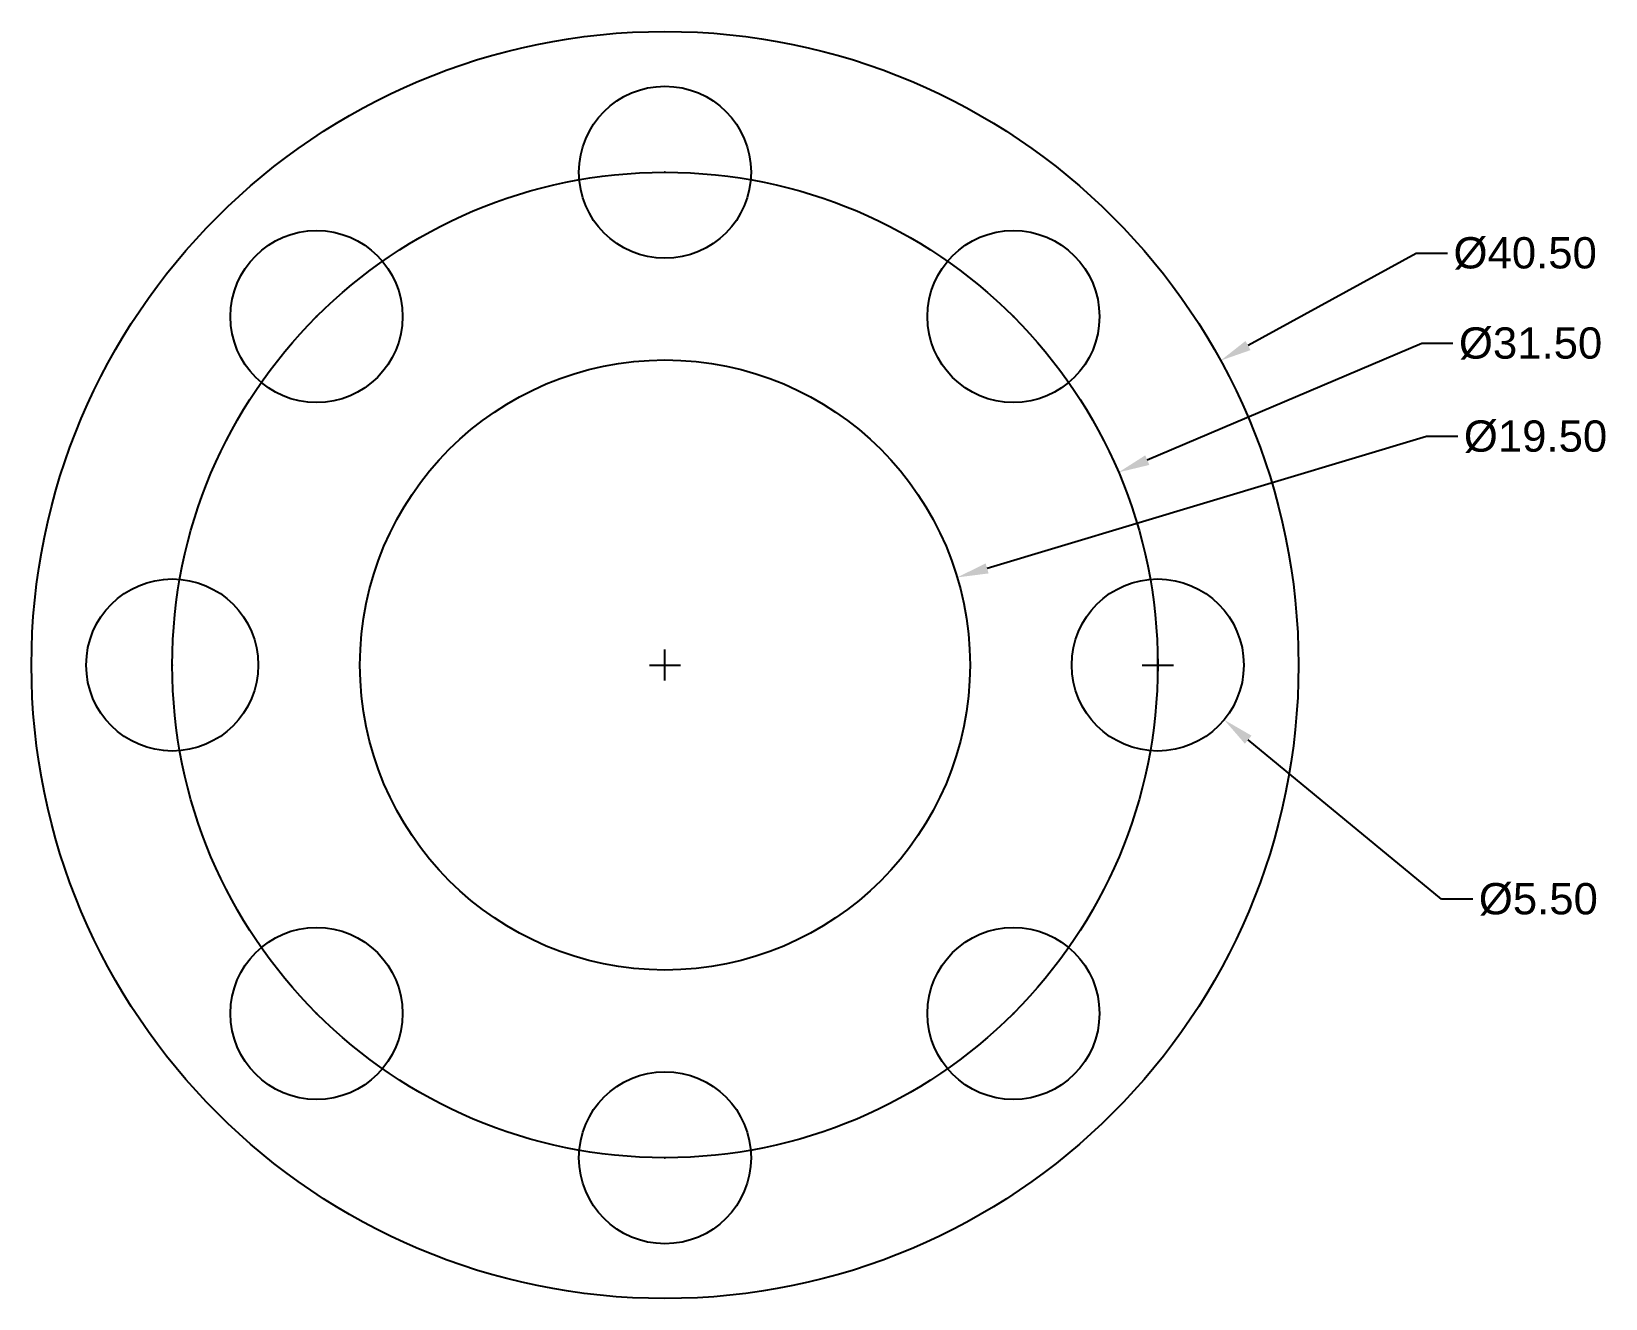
# Model space of a CAD drawing. Header units: millimetres. Extents: x -20.3 to 30.1, y -20.3 to 20.3.
import ezdxf

# ---------------------------------------------------------------- set-up
doc = ezdxf.new("R2010")
doc.units = ezdxf.units.MM
doc.header["$MEASUREMENT"] = 0
doc.layers.add('Default', color=178, linetype='Continuous', true_color=0x000000)
doc.layers.add('dims', color=152, linetype='Continuous', true_color=0x005dfd)
doc.styles.add('Arial', font='Arial.ttf')
doc.dimstyles.new('Default', dxfattribs={"dimtxt": 1, "dimasz": 1, "dimexe": 0.5, "dimexo": 0.5, "dimgap": 0.25, "dimtad": 1, "dimtoh": 1, "dimzin": 1, "dimdsep": 46, "dimtxsty": 'Arial', "dimcen": 0.5, "dimazin": 0, "dimtfac": 1, "dimtdec": 4, "dimtix": 1, "dimtmove": 1, "dimatfit": 3, "dimfxl": 1, "dimtolj": 1, "dimtzin": 1, "dimarcsym": 0})

# ---------------------------------------------------------------- blocks, each defined once
blk = doc.blocks.new('*D1')
at = {"layer": 'Defpoints', "color": 0}
for p in [(13.629, 1.75), (17.871, -1.75)]:
    blk.add_point(p, dxfattribs=at)
at = {"layer": 'dims', "color": 0}
for p, q in [((15.25, 0), (16.25, 0)), ((15.75, -0.5), (15.75, 0.5))]:
    blk.add_line(p, q, dxfattribs=at)
at = {"layer": 'dims', "color": 0, "lineweight": -2}
for p, q in [((24.824, -7.489), (18.642, -2.387)), ((25.824, -7.489), (24.824, -7.489))]:
    blk.add_line(p, q, dxfattribs=at)
at = {"layer": 'dims', "color": 0}
blk.add_solid([(18.748, -2.258), (18.536, -2.516), (17.871, -1.75)], dxfattribs=at)
at = {"layer": 'dims', "color": 0, "insert": (27.917, -7.489), "char_height": 1, "attachment_point": 5, "style": 'Arial'}
blk.add_mtext('\\A1;%%c5.50', dxfattribs=at)
blk = doc.blocks.new('*D2')
at = {"layer": 'Defpoints', "color": 0}
for p in [(9.339, 2.8), (-9.339, -2.8)]:
    blk.add_point(p, dxfattribs=at)
at = {"layer": 'dims', "color": 0, "lineweight": -2}
for p, q in [((24.345, 7.299), (10.297, 3.087)), ((25.345, 7.299), (24.345, 7.299))]:
    blk.add_line(p, q, dxfattribs=at)
at = {"layer": 'dims', "color": 0}
for p, q in [((-0.5, 0), (0.5, 0)), ((0, -0.5), (0, 0.5))]:
    blk.add_line(p, q, dxfattribs=at)
blk.add_solid([(10.249, 3.247), (10.345, 2.927), (9.339, 2.8)], dxfattribs=at)
at = {"layer": 'dims', "color": 0, "insert": (27.827, 7.299), "char_height": 1, "attachment_point": 5, "style": 'Arial'}
blk.add_mtext('\\A1;%%c19.50', dxfattribs=at)
blk = doc.blocks.new('*D3')
at = {"layer": 'Defpoints', "color": 0}
for p in [(14.496, 6.158), (-14.496, -6.158)]:
    blk.add_point(p, dxfattribs=at)
at = {"layer": 'dims', "color": 0, "lineweight": -2}
for p, q in [((24.188, 10.274), (15.417, 6.549)), ((25.188, 10.274), (24.188, 10.274))]:
    blk.add_line(p, q, dxfattribs=at)
at = {"layer": 'dims', "color": 0}
for p, q in [((-0.5, 0), (0.5, 0)), ((0, -0.5), (0, 0.5))]:
    blk.add_line(p, q, dxfattribs=at)
blk.add_solid([(15.352, 6.702), (15.482, 6.395), (14.496, 6.158)], dxfattribs=at)
at = {"layer": 'dims', "color": 0, "insert": (27.669, 10.274), "char_height": 1, "attachment_point": 5, "style": 'Arial'}
blk.add_mtext('\\A1;%%c31.50', dxfattribs=at)
blk = doc.blocks.new('*D4')
at = {"layer": 'Defpoints', "color": 0}
for p in [(17.759, 9.73), (-17.759, -9.73)]:
    blk.add_point(p, dxfattribs=at)
at = {"layer": 'dims', "color": 0, "lineweight": -2}
for p, q in [((24.014, 13.157), (18.636, 10.211)), ((25.014, 13.157), (24.014, 13.157))]:
    blk.add_line(p, q, dxfattribs=at)
at = {"layer": 'dims', "color": 0}
for p, q in [((-0.5, 0), (0.5, 0)), ((0, -0.5), (0, 0.5))]:
    blk.add_line(p, q, dxfattribs=at)
blk.add_solid([(18.556, 10.357), (18.716, 10.065), (17.759, 9.73)], dxfattribs=at)
at = {"layer": 'dims', "color": 0, "insert": (27.496, 13.157), "char_height": 1, "attachment_point": 5, "style": 'Arial'}
blk.add_mtext('\\A1;%%c40.50', dxfattribs=at)

msp = doc.modelspace()

# ---------------------------------------------------------------- linework, layer by layer
at = {"layer": 'Default'}
for centre, radius in [((0, 0), 20.25), ((0, 15.75), 2.75), ((-11.137, 11.137), 2.75), ((11.137, 11.137), 2.75), ((0, 0), 9.75), ((-15.75, 0), 2.75), ((15.75, 0), 2.75), ((-11.137, -11.137), 2.75), ((11.137, -11.137), 2.75), ((0, -15.75), 2.75)]:
    msp.add_circle(centre, radius, dxfattribs=at)
at = {"layer": 'dims', "color": 173, "true_color": 0x465ffd}
msp.add_circle((0, 0), 15.75, dxfattribs=at)
at = {"layer": 'dims'}
for p in [(0, 15.75), (-11.137, 11.137), (11.137, 11.137), (0, 0), (15.75, 0), (-15.75, 0), (-11.137, -11.137), (11.137, -11.137), (0, -15.75)]:
    msp.add_point(p, dxfattribs=at)

# ---------------------------------------------------------------- dimensions: what is measured, and where the dimension line sits
for p1, p2, picture, middle in [((-17.759, -9.73), (17.759, 9.73), '*D4', (24.014, 13.157)), ((-14.496, -6.158), (14.496, 6.158), '*D3', (24.188, 10.274)), ((-9.339, -2.8), (9.339, 2.8), '*D2', (24.345, 7.299)), ((13.629, 1.75), (17.871, -1.75), '*D1', (24.824, -7.489))]:
    dim = msp.add_diameter_dim_2p(p1=p1, p2=p2, dimstyle='Default', override={"dimtad": 0, "dimtofl": 0}, dxfattribs=at)
    dim.commit()
    dim.dimension.update_dxf_attribs({"geometry": picture, "text_midpoint": middle, "dimtype": 163})

doc.saveas('drawing.dxf')
